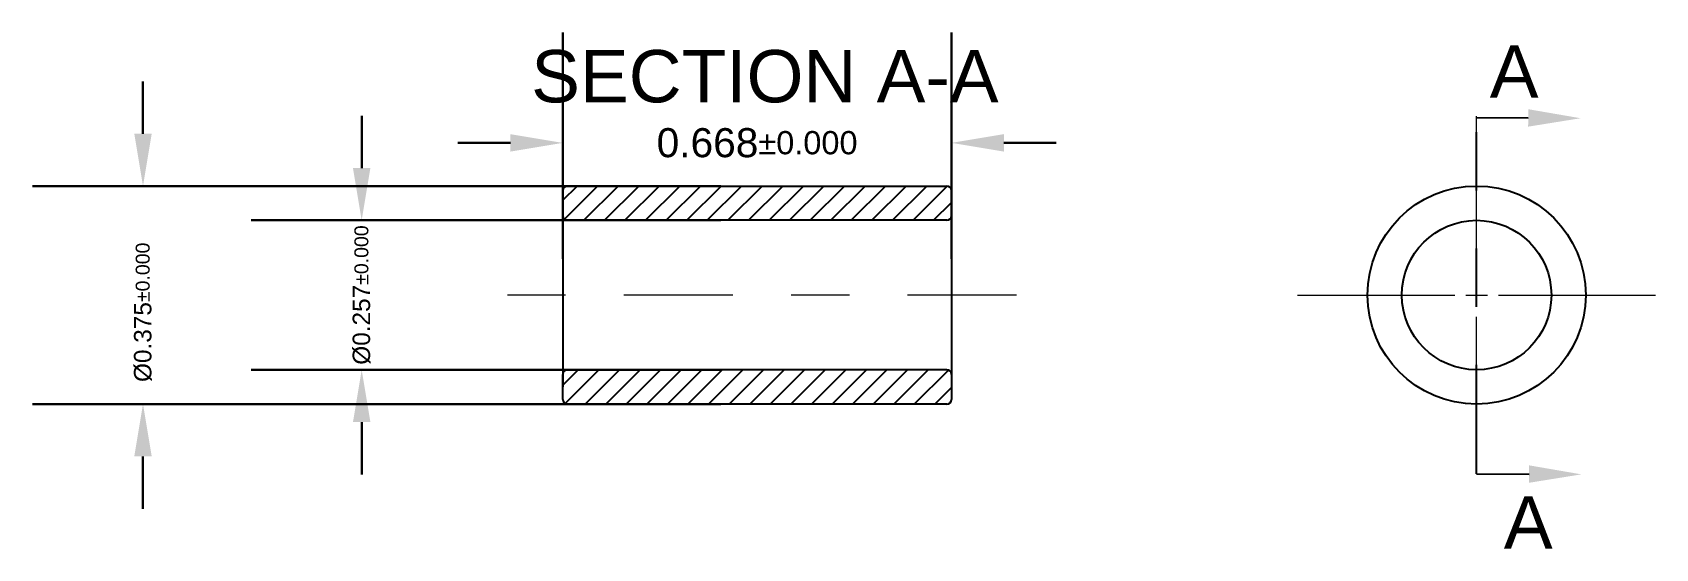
# Model space of a CAD drawing. Header units: inches. Extents: x 23.44 to 26.23, y 20.85 to 21.74.
import ezdxf

# ---------------------------------------------------------------- set-up
doc = ezdxf.new("R2010")
doc.units = ezdxf.units.IN
doc.header["$MEASUREMENT"] = 0
for name, pattern in [('CENTER2', [1.125, 0.75, -0.125, 0.125, -0.125]), ('CENTRO', [2, 1.25, -0.25, 0.25, -0.25]), ('VALS', [2.5, 1.25, -0.25, 0.25, -0.25, 0.25, -0.25])]:
    doc.linetypes.add(name, pattern=pattern)
doc.layers.add('cotas', color=4, linetype='Continuous', lineweight=30)
doc.layers.add('referencias', color=90, linetype='CENTRO', lineweight=20)
doc.layers.add('lineas seccion', color=50, linetype='VALS')
doc.styles.get("Standard").update_dxf_attribs({"font": 'arial.ttf'})
doc.dimstyles.new('CadCam asme itt', dxfattribs={"dimtxt": 0.05, "dimasz": 0.09, "dimexe": 0.19, "dimexo": 0.0625, "dimgap": 0.09, "dimtad": 0, "dimtih": 1, "dimtoh": 1, "dimdec": 3, "dimzin": 0, "dimdsep": 46, "dimtxsty": 'Standard', "dimcen": 0.05, "dimclrd": 256, "dimclre": 256, "dimclrt": 256, "dimadec": 0, "dimazin": 0, "dimtol": 1, "dimtfac": 0.8, "dimtdec": 3, "dimtofl": 0, "dimtmove": 0, "dimatfit": 3, "dimfxl": 1, "dimtfillclr": 256, "dimtolj": 1, "dimtzin": 0, "dimlwd": -1, "dimlwe": -1, "dimarcsym": 0})

# ---------------------------------------------------------------- blocks, each defined once
blk = doc.blocks.new('*U5')
at = {"layer": 'referencias', "color": 0, "linetype": 'CENTER2', "ltscale": 0.25, "transparency": 16777216}
blk.add_line((0.446, 0), (-0.446, 0), dxfattribs=at)
blk = doc.blocks.new('*D14')
at = {"layer": 'cotas', "transparency": 16777216}
for p, q in [((24.3496, 21.35), (24.3496, 21.7392)), ((25.0176, 21.35), (25.0176, 21.7392)), ((24.2596, 21.5492), (24.1696, 21.5492)), ((25.1076, 21.5492), (25.1976, 21.5492))]:
    blk.add_line(p, q, dxfattribs=at)
for points in [[(24.2596, 21.5642), (24.2596, 21.5342), (24.3496, 21.5492)], [(25.1076, 21.5642), (25.1076, 21.5342), (25.0176, 21.5492)]]:
    blk.add_solid(points, dxfattribs=at)
at = {"layer": 'Defpoints', "color": 0, "transparency": 16777216}
for p in [(25.0176, 21.5492), (24.3496, 21.2875), (25.0176, 21.2875)]:
    blk.add_point(p, dxfattribs=at)
at = {"layer": 'cotas', "transparency": 16777216, "insert": (24.6836, 21.5492), "char_height": 0.05, "attachment_point": 5}
blk.add_mtext('\\A1;0.668{\\H0.04;±0.000}', dxfattribs=at)
blk = doc.blocks.new('*U7')
at = {"layer": 'referencias', "color": 0, "linetype": 'CENTER2', "transparency": 16777216}
for p, q in [((0, 0.0375), (0, 0.3075)), ((-0.3075, 0), (-0.0375, 0)), ((0.0375, 0), (0.3075, 0)), ((0, -0.3075), (0, -0.0375))]:
    blk.add_line(p, q, dxfattribs=at)
at = {"layer": 'referencias', "color": 0, "linetype": 'Continuous', "transparency": 16777216}
for p, q in [((-0.01875, 0), (0.01875, 0)), ((0, -0.01875), (0, 0.01875))]:
    blk.add_line(p, q, dxfattribs=at)
blk = doc.blocks.new('*D15')
at = {"layer": 'cotas', "transparency": 16777216}
for p, q in [((24.0041, 21.506), (24.0041, 21.596)), ((24.6211, 21.416), (23.8141, 21.416)), ((24.6211, 21.159), (23.8141, 21.159)), ((24.0041, 21.069), (24.0041, 20.979))]:
    blk.add_line(p, q, dxfattribs=at)
for points in [[(23.9891, 21.506), (24.0191, 21.506), (24.0041, 21.416)], [(23.9891, 21.069), (24.0191, 21.069), (24.0041, 21.159)]]:
    blk.add_solid(points, dxfattribs=at)
at = {"layer": 'Defpoints', "color": 0, "transparency": 16777216}
for p in [(24.6836, 21.416), (24.0041, 21.159), (24.6836, 21.159)]:
    blk.add_point(p, dxfattribs=at)
at = {"layer": 'cotas', "transparency": 16777216, "insert": (24.0041, 21.2875), "char_height": 0.03, "attachment_point": 5, "rotation": 90}
blk.add_mtext('\\A1;%%c0.257{\\H0.024;±0.000}', dxfattribs=at)
blk = doc.blocks.new('*D17')
at = {"layer": 'cotas', "transparency": 16777216}
for p, q in [((23.6283, 21.565), (23.6283, 21.655)), ((24.6211, 21.475), (23.4383, 21.475)), ((24.6211, 21.1), (23.4383, 21.1)), ((23.6283, 21.01), (23.6283, 20.92))]:
    blk.add_line(p, q, dxfattribs=at)
for points in [[(23.6133, 21.565), (23.6433, 21.565), (23.6283, 21.475)], [(23.6133, 21.01), (23.6433, 21.01), (23.6283, 21.1)]]:
    blk.add_solid(points, dxfattribs=at)
at = {"layer": 'Defpoints', "color": 0, "transparency": 16777216}
for p in [(24.6836, 21.475), (23.6283, 21.1), (24.6836, 21.1)]:
    blk.add_point(p, dxfattribs=at)
at = {"layer": 'cotas', "transparency": 16777216, "insert": (23.6283, 21.2578), "char_height": 0.03, "attachment_point": 5, "rotation": 90}
blk.add_mtext('\\A1;%%c0.375{\\H0.024;±0.000}', dxfattribs=at)

msp = doc.modelspace()

# ---------------------------------------------------------------- hatches: boundary and pattern name
h = msp.add_hatch()
h.set_pattern_fill('ANSI31', color=256, scale=0.2)
h.paths.add_polyline_path([(25.0176, 21.4455), (25.0176, 21.467, 0.414214), (25.0096, 21.475), (24.3576, 21.475, 0.414214), (24.3496, 21.467), (24.3496, 21.424, 0.414214), (24.3576, 21.416), (25.0096, 21.416, 0.414214), (25.0176, 21.424)])
h.paths.add_polyline_path([(25.0176, 21.151, 0.414214), (25.0096, 21.159), (24.3576, 21.159, 0.414214), (24.3496, 21.151), (24.3496, 21.1295), (24.3496, 21.108, 0.414214), (24.3576, 21.1), (25.0096, 21.1, 0.414214), (25.0176, 21.108)])

# ---------------------------------------------------------------- linework, layer by layer
for p, q in [((24.3496, 21.424), (24.3496, 21.467)), ((24.3576, 21.475), (25.0096, 21.475)), ((25.0176, 21.467), (25.0176, 21.424)), ((24.3496, 21.4455), (24.3496, 21.1295)), ((25.0176, 21.4455), (25.0176, 21.1295)), ((25.0096, 21.416), (24.3576, 21.416)), ((24.3496, 21.108), (24.3496, 21.151)), ((25.0096, 21.159), (24.3576, 21.159)), ((25.0176, 21.151), (25.0176, 21.108)), ((25.0096, 21.1), (24.3576, 21.1))]:
    msp.add_line(p, q)
for radius in [0.1875, 0.1285]:
    msp.add_circle((25.92, 21.2875), radius)
for centre, start, end in [((24.3576, 21.467), 90, 180), ((25.0096, 21.467), 0, 90), ((24.3576, 21.424), 180, 270), ((25.0096, 21.424), 270, 0), ((24.3576, 21.151), 90, 180), ((25.0096, 21.151), 0, 90), ((24.3576, 21.108), 180, 270), ((25.0096, 21.108), 270, 0)]:
    msp.add_arc(centre, 0.008, start, end)
at = {"layer": 'lineas seccion'}
for p, q in [((25.9187, 21.5927), (26.0087, 21.5921)), ((25.9201, 20.9802), (26.0101, 20.9796))]:
    msp.add_line(p, q, dxfattribs=at)
at = {"layer": 'lineas seccion', "ltscale": 0.15}
msp.add_line((25.92, 20.98), (25.92, 21.595), dxfattribs=at)
at = {"layer": 'lineas seccion'}
for points in [[(26.0086, 21.5771), (26.0088, 21.6071), (26.0987, 21.5916)], [(26.01, 20.9646), (26.0102, 20.9946), (26.1001, 20.9791)]]:
    msp.add_solid(points, dxfattribs=at)

# ---------------------------------------------------------------- block references
at = {"layer": 'referencias', "linetype": 'CENTER2'}
msp.add_blockref('*U7', (25.92, 21.2875), dxfattribs=at)
at = {"layer": 'referencias', "linetype": 'CENTER2', "ltscale": 0.25}
msp.add_blockref('*U5', (24.6836, 21.2875), dxfattribs=at)

# ---------------------------------------------------------------- texts
at = {"layer": 'lineas seccion', "char_height": 0.09, "attachment_point": 1}
for s, insert in [('SECTION A-A', (24.2953, 21.7089)), ('A', (25.9426, 21.7169)), ('A', (25.9668, 20.9415))]:
    msp.add_mtext_dynamic_manual_height_columns(s, width=0.838006, gutter_width=1, heights=[0], dxfattribs=dict(at, insert=insert))

# ---------------------------------------------------------------- dimensions: what is measured, and where the dimension line sits
at = {"layer": 'cotas'}
dim = msp.add_linear_dim(base=(25.0176, 21.5492), p1=(24.3496, 21.2875), p2=(25.0176, 21.2875), dimstyle='CadCam asme itt', dxfattribs=at)
dim.commit()
dim.dimension.update_dxf_attribs({"geometry": '*D14', "text_midpoint": (24.6836, 21.5492), "dimtype": 160})
for base, p1, p2, picture, middle in [((23.6283, 21.1), (24.6836, 21.475), (24.6836, 21.1), '*D17', (23.6283, 21.2578)), ((24.0041, 21.159), (24.6836, 21.416), (24.6836, 21.159), '*D15', (24.0041, 21.2875))]:
    dim = msp.add_linear_dim(base=base, p1=p1, p2=p2, angle=90, dimstyle='CadCam asme itt', override={"dimtxt": 0.03, "dimpost": '%%c<>'}, dxfattribs=at)
    dim.commit()
    dim.dimension.update_dxf_attribs({"geometry": picture, "text_midpoint": middle, "dimtype": 160, "text_rotation": 90})

doc.saveas('drawing.dxf')
